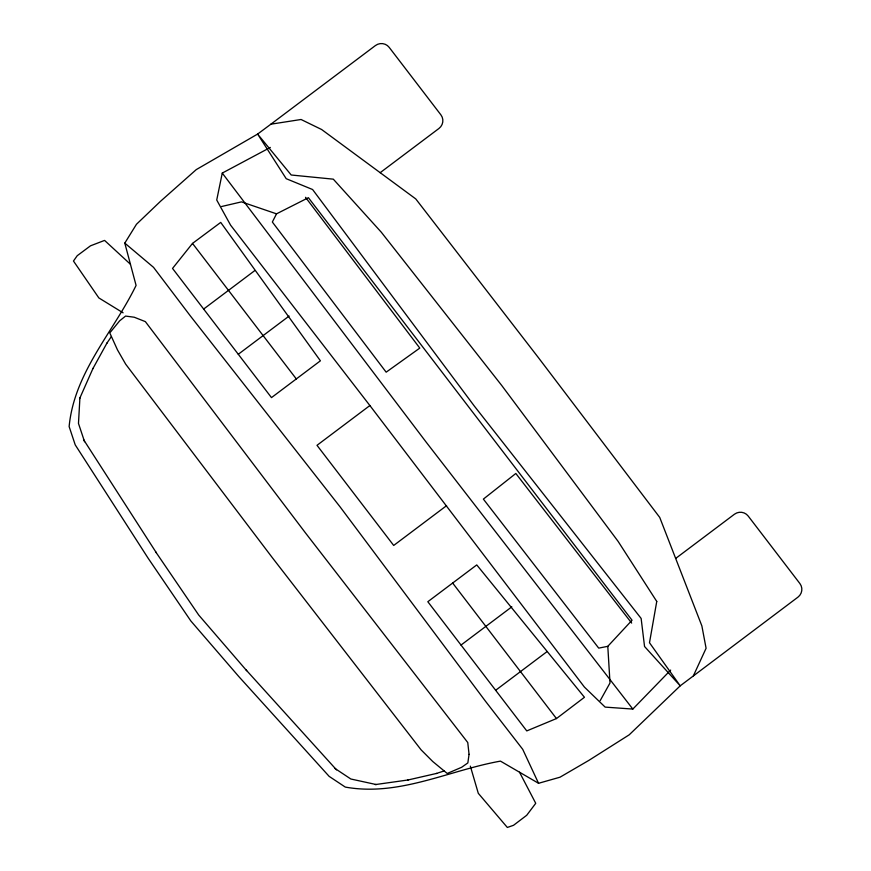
<?xml version="1.0" encoding="UTF-8"?>
<svg xmlns="http://www.w3.org/2000/svg" width="871" height="871" viewBox="0 0 871 871"><rect width="100%" height="100%" fill="white"/><g stroke="black" fill="none" stroke-linecap="round" stroke-linejoin="round"><path stroke-width="1.31" d="M79.925 397.633L78.477 423.426L84.563 441.717M270.326 147.439L222.268 173.079L216.727 200.025L230.608 225.186L369.881 405.538L584.419 687.088L605.149 707.11L632.825 709.07L670.659 670.093M79.599 398.646L93.001 368.379M693.392 675.809L706.087 648.274L701.874 625.922L659.728 517.418L538.42 357.665L415.772 198.926L321.639 129.518L301.061 119.49L270.881 124.194L257.609 134.08L196.269 169.605L160.558 201.255L136.464 224.272L124.793 243.107L136.083 285.416C113.317 332.189 74.22 372.45 69.136 426.561L75.222 444.863L148.016 558.039L190.847 620.969L238.708 676.451L329.14 776.366L345.286 787.079C399.092 796.791 448.881 770.302 500.466 761.123L538.55 783.29L559.999 777.204L588.84 760.394L629.21 734.819L680.218 685.825L797.923 597.168A9.853 9.668 -23.5 0 0 799.905 583.57L748.167 516.013A9.853 9.668 -23.5 0 0 734.416 514.249L675.656 558.453M631.649 623.081L515.828 473.476L483.372 499.105L598.715 648.122L607.795 646.326L632.052 620.217L308.41 197.695L276.521 213.841L272.34 222.018L386.158 372.178L419.789 348.095L305.525 197.314M92.816 368.76L107.013 342.978M600.163 700.676L610.005 682.973L607.795 646.326M106.774 343.359L111.412 336.522M192.513 243.412L172.534 268.431L271.48 397.612L320.408 360.812L220.722 222.41L192.513 243.412L296.314 378.939M556.46 718.564L584.452 697.279L476.753 564.92L427.824 601.719L526.77 730.911L556.46 718.564L452.659 583.047M270.881 124.194L375.412 45.564A9.853 9.668 -23.5 0 1 389.163 47.328L440.911 114.874A9.853 9.668 -23.5 0 1 438.93 128.483L380.17 172.687M203.651 309.063L254.691 270.663M238.284 354.279L289.096 316.064M369.881 405.538L317 445.321L393.692 545.453L446.573 505.67M461.02 645.063L511.821 606.837M495.653 690.278L546.694 651.878M436.273 773.524L444.166 770.933M221.648 206.503L241.496 201.876L276.521 213.841M407.824 780.024L436.709 773.404M375.227 784.597L408.249 779.948M376.305 784.564L350.85 779.012L334.704 768.287M123.116 312.831L98.848 297.926L73.469 261.028L77.225 255.704L90.497 245.818L104.574 240.407L130.443 264.261M124.793 243.107L153.546 267.353L190.401 315.988L340.082 506.868L485.354 701.057L522.72 749.321L538.55 783.29M246.079 669.93L336.511 769.844M246.7 670.703L198.719 615.046L155.746 551.953M632.825 709.07L426.159 442.12L222.268 173.079M83.529 439.583L156.334 552.758M519.508 772.207L535.741 803.312L526.705 815.289L513.52 825.305L507.336 827.45L478.288 793.307L470.34 766.142M469.055 754.34L467.847 762.92L461.641 767.286L447.237 773.47L432.735 761.504L421.129 749.877L272.405 557.778L125.685 364.176L117.52 349.968L109.779 332.907L119.665 320.822L125.576 316.075L134.232 317.229L145.359 321.628L305.471 532.91L467.76 742.538L469.055 754.34M656.756 601.447L649.494 642.744L680.218 685.825L644.551 646.5L641.132 618.432L474.238 405.951L312.591 189.519L286.232 178.707L257.609 134.08L291.208 175.006L333.31 179.165L381.291 232.209L501.62 385.341L618.105 541.381L656.756 601.447"/></g></svg>
